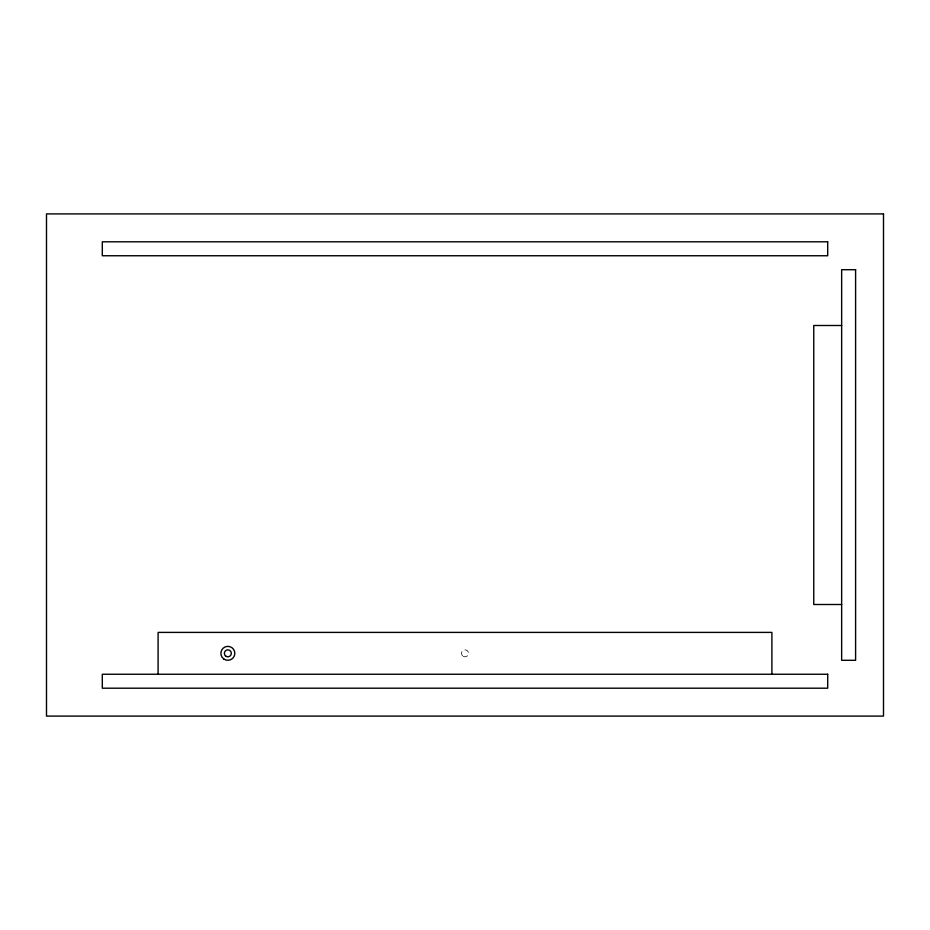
<?xml version="1.0" encoding="UTF-8"?>
<svg xmlns="http://www.w3.org/2000/svg" width="930" height="930" viewBox="0 0 930 930"><rect width="100%" height="100%" fill="white"/><g stroke="black" fill="none" stroke-linecap="round" stroke-linejoin="round"><path stroke-width="0.7" stroke-dasharray="4.65 3.49" d="M463.256 656.348A3.488 3.488 0 0 0 468.488 653.325A3.488 3.488 0 0 0 463.256 650.303A3.488 3.488 0 0 0 463.256 656.348"/><path stroke-width="1.4" d="M841.65 325.5L813.75 325.5L813.75 604.5L841.65 604.5M771.9 674.25L771.9 632.4L158.1 632.4L158.1 674.25M883.5 213.9L46.5 213.9L46.5 716.1L883.5 716.1L883.5 213.9M827.7 241.8L102.3 241.8L102.3 255.75L827.7 255.75L827.7 241.8M855.6 269.7L841.65 269.7L841.65 660.3L855.6 660.3L855.6 269.7M827.7 674.25L102.3 674.25L102.3 688.2L827.7 688.2L827.7 674.25M223.7 658.928A6.975 6.975 0 0 0 234.779 654.115A6.975 6.975 0 0 0 225.072 646.931A6.975 6.975 0 0 0 223.7 658.928M225.769 656.127A3.488 3.488 0 0 0 231.314 653.72A3.488 3.488 0 0 0 226.467 650.128A3.488 3.488 0 0 0 225.769 656.127"/></g></svg>
